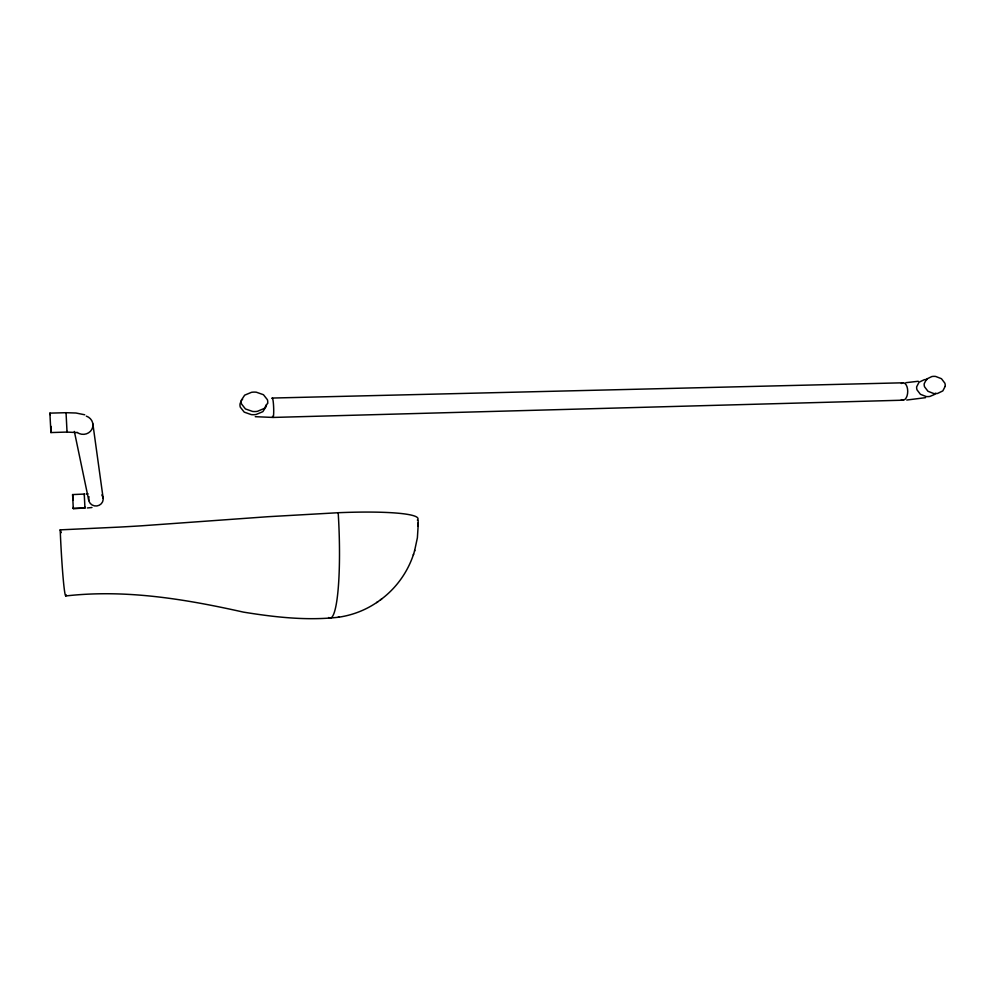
<?xml version="1.0" encoding="UTF-8"?>
<svg xmlns="http://www.w3.org/2000/svg" width="995" height="995" viewBox="0 0 995 995"><rect width="100%" height="100%" fill="white"/><g stroke="black" fill="none" stroke-linecap="round" stroke-linejoin="round"><path stroke-width="1.49" d="M84.973 507.077L84.923 508.084L73.307 508.557L73.381 507.151M418.211 523.258L418.124 520.41M414.529 551.118L417.39 537.773L418.236 524.39M67.1 431.382L67.001 432.104L77.2 432.564M73.282 508.557L72.598 494.577L84.252 494.067L84.948 508.022L73.331 508.495M380.476 599.848C395.935 588.555 407.689 572.262 413.609 554.053M413.323 554.986L414.778 550.297M66.205 413.41L66.043 412.701L49.887 413.136L50.907 432.564L67.038 432.066L66.043 412.701L75.968 413.012L84.724 414.778M72.598 494.577L73.12 499.913M241.2 400.96L240.106 403.659A7.525 7.239 24 0 0 240.305 407.166L244.235 412.141L251.312 414.616A17.599 16.89 24.9 0 0 256.101 414.492L262.842 411.656L266.162 406.507A7.512 7.214 25.5 0 0 266.287 404.754M241.835 400.089L242.593 399.269M935.138 393.921L935.785 393.236M50.907 432.564L51.019 426.407M338.089 617.286C352.317 615.32 366.098 609.997 377.851 601.714M376.67 602.572L381.645 599.015M934.404 394.53L929.939 396.42A15.435 13.569 65.2 0 1 926.146 396.52L920.412 394.306L917.029 389.878A6.604 5.808 65.4 0 1 916.681 386.756L919.069 382.192L924.293 379.704A15.46 13.594 65.7 0 1 927.104 379.53M925.549 397.664L906.756 400.04M918.223 381.272L905.86 382.689M339.283 617.136C307.331 620.917 274.993 617.211 243.402 612.112C185.194 599.077 125.532 589.127 65.782 595.955M91.975 507.512L87.349 507.96M86.179 493.968L88.02 493.818M417.365 520.111A93.717 10.982 -3.5 0 0 338.188 512.723L268.065 516.703L141.501 525.808A506.045 82.809 -1.5 0 1 119.226 527.101L60.185 529.862A59.003 2.475 87.3 0 0 66.18 594.761M903.149 400.189L273.016 417.44L255.267 416.681M272.257 398.05L902.975 382.801M49.937 413.112L50.26 414.691M60.185 529.862L61.292 532.623M84.276 494.08L84.401 495M74.351 431.444L88.791 500.572M92.858 423.833L103.132 498.109M418.211 522.773L418.223 524.278M418.223 523.581L418.236 525.298M418.223 525.198L418.236 526.318M271.996 398.485A9.701 1.02 87.9 0 1 273.687 408.622A9.701 1.02 87.9 0 1 272.493 416.345M901.333 383.498A8.706 4.639 -89.3 0 1 907.726 391.333A8.706 4.639 -89.3 0 1 901.358 399.617M101.826 494.963A7.288 6.99 1 0 1 96.938 505.945A7.288 6.99 1 0 1 89.015 496.716M86.316 416.121A9.9 9.39 7 0 1 91.789 429.467A9.9 9.39 7 0 1 77.15 432.427M338.188 512.723A93.256 12.885 87.4 0 1 328.574 617.522M945.213 386.296L942.825 390.898L937.588 393.435A15.584 13.669 65.1 0 1 933.758 393.535L927.974 391.284L924.566 386.819A6.667 5.858 65.3 0 1 924.218 383.672L926.619 379.058L931.88 376.545A15.609 13.694 65.7 0 1 935.698 376.458L941.457 378.709L944.852 383.162A6.654 5.833 65.5 0 1 945.213 386.296M267.605 403.261L264.247 408.447L257.431 411.321A17.786 17.064 25.2 0 1 252.593 411.445L245.442 408.945L241.474 403.908A7.612 7.313 24.3 0 1 241.263 400.363L244.658 395.164L251.499 392.316A17.798 17.114 24.9 0 1 256.324 392.204L263.451 394.716L267.406 399.729A7.587 7.288 25.8 0 1 267.605 403.261"/></g></svg>
